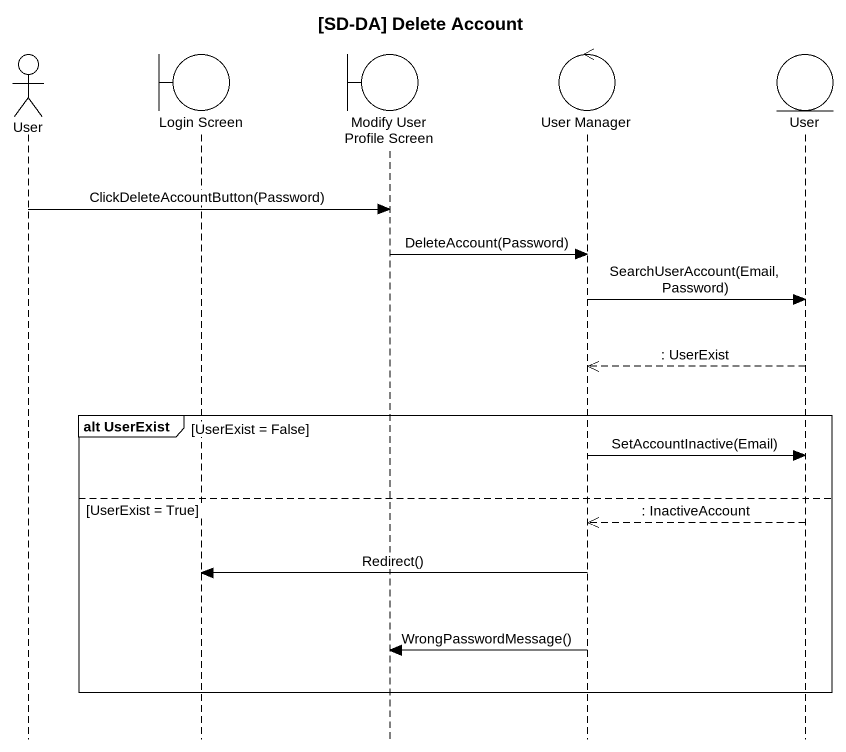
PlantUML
@startuml
title [SD-DA] Delete Account
hide footbox
actor User
boundary "Login Screen" as Login_Screen
boundary "Modify User Profile Screen" as Modify_User_Profile_Screen
control "User Manager" as User_Manager
entity "User" as User_2

User -> Modify_User_Profile_Screen : ClickDeleteAccountButton(Password)
Modify_User_Profile_Screen -> User_Manager : DeleteAccount(Password)
User_Manager -> User_2 : SearchUserAccount(Email, Password)
User_2 -->> User_Manager : : UserExist
group alt UserExist [UserExist = False]
  User_Manager -> User_2 : SetAccountInactive(Email)
else UserExist = True
  User_2 -->> User_Manager : : InactiveAccount
  User_Manager -> Login_Screen : Redirect()
  User_Manager -> Modify_User_Profile_Screen : WrongPasswordMessage()
end
@enduml
